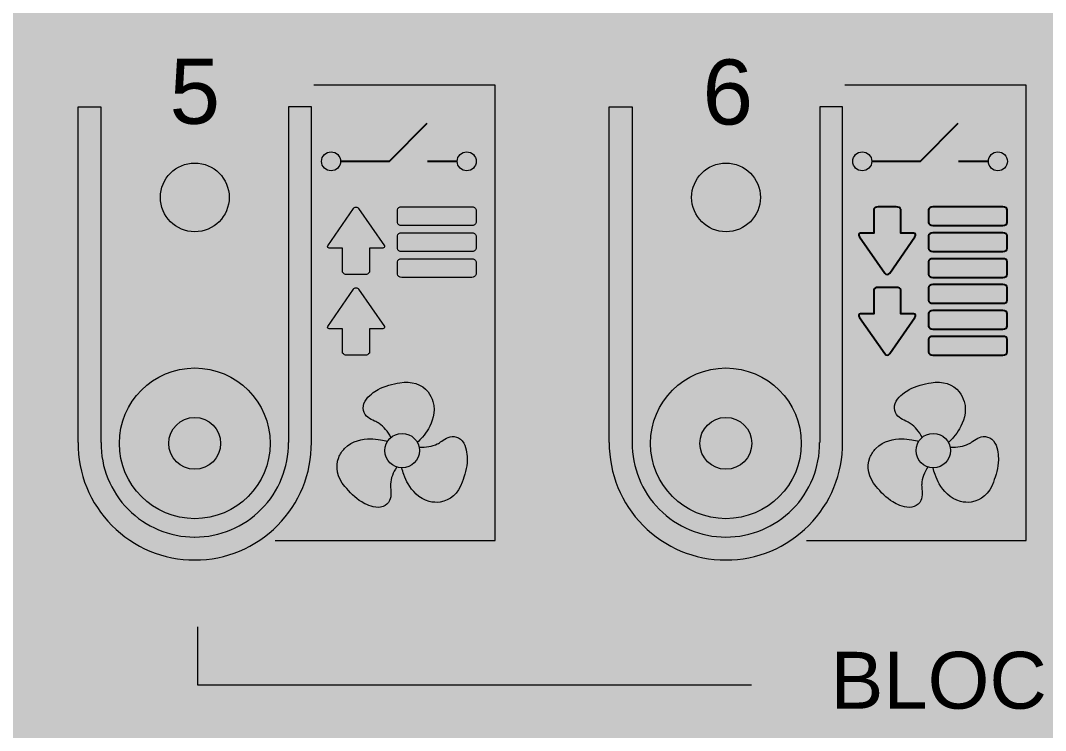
# Model space of a CAD drawing. Header units: millimetres. Extents: x 27500 to 33280, y -10980 to 420.
# Drawn here: x 28036.41 to 28063.41, y 193.44 to 212.15 of the extents above; entities that cross this region are included whole.
import ezdxf
from ezdxf.enums import TextEntityAlignment as Align

# ---------------------------------------------------------------- set-up
doc = ezdxf.new("R2010")
doc.units = ezdxf.units.MM
doc.layers.add('SX_ZEN_BODY', color=7, linetype='Continuous', true_color=0xefefeb)
doc.layers.add('SX_ZEN_KNX_BLACK', color=7, linetype='Continuous', true_color=0x2b2e31)
doc.styles.get("Standard").update_dxf_attribs({"font": 'arial.ttf'})
doc.styles.add('SX_ZIOMB16V3_Arial', font='arial.ttf')
doc.styles.add('SX_ZIOMB16V3_Arial_Rounded', font='txt')

# ---------------------------------------------------------------- blocks, each defined once
blk = doc.blocks.new('SX_DYN_ZENNIO_G005')
at = {"true_color": 0x2f3236}
h = blk.add_hatch(color=250, dxfattribs=at)
h.dxf.hatch_style = 1
h.paths.add_polyline_path([(89.841, 18.442, 1), (89.341, 18.442, 1)])
h = blk.add_hatch(color=250, dxfattribs=at)
h.dxf.hatch_style = 1
h.paths.add_polyline_path([(93.415, 18.442, 1), (92.915, 18.442, 1)])
h = blk.add_hatch(color=250, dxfattribs=at)
h.dxf.hatch_style = 1
h.paths.add_polyline_path([(103.835, 18.442, 1), (103.335, 18.442, 1)])
h = blk.add_hatch(color=250, dxfattribs=at)
h.dxf.hatch_style = 1
h.paths.add_polyline_path([(107.408, 18.442, 1), (106.908, 18.442, 1)])
h = blk.add_hatch(color=250, dxfattribs=at)
h.dxf.hatch_style = 1
h.paths.add_polyline_path([(89.503, 16.212, 0.525434), (89.541, 16.156), (89.895, 16.156), (89.895, 15.517, 0.249623), (90.008, 15.457), (90.249, 15.457), (90.49, 15.457, 0.249623), (90.603, 15.517), (90.603, 16.156), (90.957, 16.156, 0.688427), (90.984, 16.228), (90.311, 17.205, 0.229), (90.249, 17.236, 0.25937), (90.181, 17.198)])
h = blk.add_hatch(color=250, dxfattribs=at)
h.dxf.hatch_style = 1
h.paths.add_polyline_path([(93.412, 17.163, 0.375871), (93.297, 17.243), (91.453, 17.243), (91.453, 17.243, 0.37542), (91.338, 17.163), (91.338, 16.83, 0.37542), (91.453, 16.75), (93.297, 16.75, 0.37542), (93.412, 16.83)])
h = blk.add_hatch(color=250, dxfattribs=at)
h.dxf.hatch_style = 2
edge = h.paths.add_edge_path()
edge.add_spline(control_points=[(104.97, 16.454), (104.97, 16.454), (104.307, 15.498), (104.307, 15.498), (104.271, 15.446), (104.213, 15.446), (104.178, 15.498), (104.178, 15.498), (103.514, 16.454), (103.514, 16.454), (103.481, 16.501), (103.493, 16.541), (103.537, 16.546), (103.537, 16.546), (103.888, 16.546), (103.888, 16.546), (103.888, 16.546), (103.888, 17.178), (103.888, 17.178), (103.888, 17.213), (103.941, 17.243), (104.006, 17.243), (104.006, 17.243), (104.478, 17.243), (104.478, 17.243), (104.543, 17.243), (104.597, 17.213), (104.597, 17.178), (104.597, 17.178), (104.597, 16.546), (104.597, 16.546), (104.597, 16.546), (104.947, 16.546), (104.947, 16.546), (104.992, 16.541), (105.003, 16.501), (104.97, 16.454)], knot_values=[0, 0, 0, 0, 1, 1, 1, 2, 2, 2, 3, 3, 3, 4, 4, 4, 5, 5, 5, 6, 6, 6, 7, 7, 7, 8, 8, 8, 9, 9, 9, 10, 10, 10, 11, 11, 11, 12, 12, 12, 12], degree=3, periodic=0)
h = blk.add_hatch(color=250, dxfattribs=at)
h.dxf.hatch_style = 2
edge = h.paths.add_edge_path()
edge.add_spline(control_points=[(107.291, 17.243), (107.355, 17.243), (107.406, 17.206), (107.406, 17.161), (107.406, 17.161), (107.406, 17.161), (107.406, 17.161), (107.406, 17.161), (107.406, 16.833), (107.406, 16.833), (107.406, 16.787), (107.355, 16.75), (107.291, 16.75), (107.291, 16.75), (107.291, 16.75), (107.291, 16.75), (107.291, 16.75), (105.447, 16.75), (105.447, 16.75), (105.384, 16.75), (105.332, 16.787), (105.332, 16.833), (105.332, 16.833), (105.332, 16.833), (105.332, 16.833), (105.332, 16.833), (105.332, 17.161), (105.332, 17.161), (105.332, 17.206), (105.384, 17.243), (105.447, 17.243), (105.447, 17.243), (105.447, 17.243), (105.447, 17.243), (105.447, 17.243), (107.291, 17.243), (107.291, 17.243)], knot_values=[0, 0, 0, 0, 1, 1, 1, 2, 2, 2, 3, 3, 3, 4, 4, 4, 5, 5, 5, 6, 6, 6, 7, 7, 7, 8, 8, 8, 9, 9, 9, 10, 10, 10, 11, 11, 11, 12, 12, 12, 12], degree=3, periodic=0)
h = blk.add_hatch(color=250, dxfattribs=at)
h.dxf.hatch_style = 1
h.paths.add_polyline_path([(93.412, 16.48, 0.375871), (93.297, 16.56), (91.453, 16.56), (91.453, 16.56, 0.37542), (91.338, 16.48), (91.338, 16.148, 0.37542), (91.453, 16.067), (93.297, 16.067, 0.37542), (93.412, 16.148)])
h = blk.add_hatch(color=250, dxfattribs=at)
h.dxf.hatch_style = 2
edge = h.paths.add_edge_path()
edge.add_spline(control_points=[(107.291, 16.56), (107.355, 16.56), (107.406, 16.523), (107.406, 16.478), (107.406, 16.478), (107.406, 16.478), (107.406, 16.478), (107.406, 16.478), (107.406, 16.15), (107.406, 16.15), (107.406, 16.105), (107.355, 16.067), (107.291, 16.067), (107.291, 16.067), (107.291, 16.067), (107.291, 16.067), (107.291, 16.067), (105.447, 16.067), (105.447, 16.067), (105.384, 16.067), (105.332, 16.105), (105.332, 16.15), (105.332, 16.15), (105.332, 16.15), (105.332, 16.15), (105.332, 16.15), (105.332, 16.478), (105.332, 16.478), (105.332, 16.523), (105.384, 16.56), (105.447, 16.56), (105.447, 16.56), (105.447, 16.56), (105.447, 16.56), (105.447, 16.56), (107.291, 16.56), (107.291, 16.56)], knot_values=[0, 0, 0, 0, 1, 1, 1, 2, 2, 2, 3, 3, 3, 4, 4, 4, 5, 5, 5, 6, 6, 6, 7, 7, 7, 8, 8, 8, 9, 9, 9, 10, 10, 10, 11, 11, 11, 12, 12, 12, 12], degree=3, periodic=0)
h = blk.add_hatch(color=250, dxfattribs=at)
h.dxf.hatch_style = 1
h.paths.add_polyline_path([(93.412, 15.797, 0.375871), (93.297, 15.877), (91.453, 15.877), (91.453, 15.877, 0.37542), (91.338, 15.797), (91.338, 15.465, 0.37542), (91.453, 15.384), (93.297, 15.384, 0.37542), (93.412, 15.465)])
h = blk.add_hatch(color=250, dxfattribs=at)
h.dxf.hatch_style = 2
edge = h.paths.add_edge_path()
edge.add_spline(control_points=[(107.291, 15.877), (107.355, 15.877), (107.406, 15.841), (107.406, 15.796), (107.406, 15.796), (107.406, 15.796), (107.406, 15.796), (107.406, 15.796), (107.406, 15.467), (107.406, 15.467), (107.406, 15.422), (107.355, 15.384), (107.291, 15.384), (107.291, 15.384), (107.291, 15.384), (107.291, 15.384), (107.291, 15.384), (105.447, 15.384), (105.447, 15.384), (105.384, 15.384), (105.332, 15.422), (105.332, 15.467), (105.332, 15.467), (105.332, 15.467), (105.332, 15.467), (105.332, 15.467), (105.332, 15.796), (105.332, 15.796), (105.332, 15.841), (105.384, 15.877), (105.447, 15.877), (105.447, 15.877), (105.447, 15.877), (105.447, 15.877), (105.447, 15.877), (107.291, 15.877), (107.291, 15.877)], knot_values=[0, 0, 0, 0, 1, 1, 1, 2, 2, 2, 3, 3, 3, 4, 4, 4, 5, 5, 5, 6, 6, 6, 7, 7, 7, 8, 8, 8, 9, 9, 9, 10, 10, 10, 11, 11, 11, 12, 12, 12, 12], degree=3, periodic=0)
h = blk.add_hatch(color=250, dxfattribs=at)
h.dxf.hatch_style = 2
edge = h.paths.add_edge_path()
edge.add_spline(control_points=[(107.291, 15.195), (107.355, 15.195), (107.406, 15.158), (107.406, 15.112), (107.406, 15.112), (107.406, 15.112), (107.406, 15.112), (107.406, 15.112), (107.406, 14.784), (107.406, 14.784), (107.406, 14.739), (107.355, 14.702), (107.291, 14.702), (107.291, 14.702), (107.291, 14.702), (107.291, 14.702), (107.291, 14.702), (105.447, 14.702), (105.447, 14.702), (105.384, 14.702), (105.332, 14.739), (105.332, 14.784), (105.332, 14.784), (105.332, 14.784), (105.332, 14.784), (105.332, 14.784), (105.332, 15.112), (105.332, 15.112), (105.332, 15.158), (105.384, 15.195), (105.447, 15.195), (105.447, 15.195), (105.447, 15.195), (105.447, 15.195), (105.447, 15.195), (107.291, 15.195), (107.291, 15.195)], knot_values=[0, 0, 0, 0, 1, 1, 1, 2, 2, 2, 3, 3, 3, 4, 4, 4, 5, 5, 5, 6, 6, 6, 7, 7, 7, 8, 8, 8, 9, 9, 9, 10, 10, 10, 11, 11, 11, 12, 12, 12, 12], degree=3, periodic=0)
h = blk.add_hatch(color=250, dxfattribs=at)
h.dxf.hatch_style = 1
h.paths.add_polyline_path([(89.503, 14.086, 0.525434), (89.541, 14.03), (89.895, 14.03), (89.895, 13.391, 0.249623), (90.008, 13.331), (90.249, 13.331), (90.49, 13.331, 0.249623), (90.603, 13.391), (90.603, 14.03), (90.957, 14.03, 0.688427), (90.984, 14.102), (90.311, 15.079, 0.229), (90.249, 15.11, 0.25937), (90.181, 15.072)])
h = blk.add_hatch(color=250, dxfattribs=at)
h.dxf.hatch_style = 2
edge = h.paths.add_edge_path()
edge.add_spline(control_points=[(104.97, 14.331), (104.97, 14.331), (104.307, 13.374), (104.307, 13.374), (104.271, 13.322), (104.213, 13.322), (104.178, 13.374), (104.178, 13.374), (103.514, 14.331), (103.514, 14.331), (103.481, 14.378), (103.493, 14.417), (103.537, 14.423), (103.537, 14.423), (103.888, 14.423), (103.888, 14.423), (103.888, 14.423), (103.888, 15.055), (103.888, 15.055), (103.888, 15.09), (103.941, 15.12), (104.006, 15.12), (104.006, 15.12), (104.478, 15.12), (104.478, 15.12), (104.543, 15.12), (104.597, 15.09), (104.597, 15.055), (104.597, 15.055), (104.597, 14.423), (104.597, 14.423), (104.597, 14.423), (104.947, 14.423), (104.947, 14.423), (104.992, 14.417), (105.003, 14.378), (104.97, 14.331)], knot_values=[0, 0, 0, 0, 1, 1, 1, 2, 2, 2, 3, 3, 3, 4, 4, 4, 5, 5, 5, 6, 6, 6, 7, 7, 7, 8, 8, 8, 9, 9, 9, 10, 10, 10, 11, 11, 11, 12, 12, 12, 12], degree=3, periodic=0)
h = blk.add_hatch(color=250, dxfattribs=at)
h.dxf.hatch_style = 2
edge = h.paths.add_edge_path()
edge.add_spline(control_points=[(107.291, 14.512), (107.355, 14.512), (107.406, 14.475), (107.406, 14.43), (107.406, 14.43), (107.406, 14.43), (107.406, 14.43), (107.406, 14.43), (107.406, 14.101), (107.406, 14.101), (107.406, 14.056), (107.355, 14.019), (107.291, 14.019), (107.291, 14.019), (107.291, 14.019), (107.291, 14.019), (107.291, 14.019), (105.447, 14.019), (105.447, 14.019), (105.384, 14.019), (105.332, 14.056), (105.332, 14.101), (105.332, 14.101), (105.332, 14.101), (105.332, 14.101), (105.332, 14.101), (105.332, 14.43), (105.332, 14.43), (105.332, 14.475), (105.384, 14.512), (105.447, 14.512), (105.447, 14.512), (105.447, 14.512), (105.447, 14.512), (105.447, 14.512), (107.291, 14.512), (107.291, 14.512)], knot_values=[0, 0, 0, 0, 1, 1, 1, 2, 2, 2, 3, 3, 3, 4, 4, 4, 5, 5, 5, 6, 6, 6, 7, 7, 7, 8, 8, 8, 9, 9, 9, 10, 10, 10, 11, 11, 11, 12, 12, 12, 12], degree=3, periodic=0)
h = blk.add_hatch(color=250, dxfattribs=at)
h.dxf.hatch_style = 2
edge = h.paths.add_edge_path()
edge.add_spline(control_points=[(107.291, 13.829), (107.355, 13.829), (107.406, 13.792), (107.406, 13.747), (107.406, 13.747), (107.406, 13.747), (107.406, 13.747), (107.406, 13.747), (107.406, 13.418), (107.406, 13.418), (107.406, 13.373), (107.355, 13.336), (107.291, 13.336), (107.291, 13.336), (107.291, 13.336), (107.291, 13.336), (107.291, 13.336), (105.447, 13.336), (105.447, 13.336), (105.384, 13.336), (105.332, 13.373), (105.332, 13.418), (105.332, 13.418), (105.332, 13.418), (105.332, 13.418), (105.332, 13.418), (105.332, 13.747), (105.332, 13.747), (105.332, 13.792), (105.384, 13.829), (105.447, 13.829), (105.447, 13.829), (105.447, 13.829), (105.447, 13.829), (105.447, 13.829), (107.291, 13.829), (107.291, 13.829)], knot_values=[0, 0, 0, 0, 1, 1, 1, 2, 2, 2, 3, 3, 3, 4, 4, 4, 5, 5, 5, 6, 6, 6, 7, 7, 7, 8, 8, 8, 9, 9, 9, 10, 10, 10, 11, 11, 11, 12, 12, 12, 12], degree=3, periodic=0)
h = blk.add_hatch(color=250, dxfattribs=at)
h.dxf.hatch_style = 1
edge = h.paths.add_edge_path()
edge.add_spline(control_points=[(106.147, 11.395), (106.247, 11.567), (106.349, 11.83), (106.27, 12.109)], knot_values=[8, 8, 8, 8, 9, 9, 9, 9], degree=3, periodic=0)
edge.add_spline(control_points=[(106.27, 12.109), (106.244, 12.2), (106.197, 12.293), (106.142, 12.364)], knot_values=[7, 7, 7, 7, 8, 8, 8, 8], degree=3, periodic=0)
edge.add_spline(control_points=[(106.142, 12.364), (105.976, 12.573), (105.704, 12.661), (105.396, 12.606)], knot_values=[6, 6, 6, 6, 7, 7, 7, 7], degree=3, periodic=0)
edge.add_spline(control_points=[(105.396, 12.606), (105.213, 12.573), (105.001, 12.525), (104.822, 12.425)], knot_values=[5, 5, 5, 5, 6, 6, 6, 6], degree=3, periodic=0)
edge.add_spline(control_points=[(104.822, 12.425), (104.731, 12.375), (104.565, 12.269), (104.482, 12.124)], knot_values=[4, 4, 4, 4, 5, 5, 5, 5], degree=3, periodic=0)
edge.add_spline(control_points=[(104.482, 12.124), (104.435, 12.042), (104.421, 11.959), (104.442, 11.876)], knot_values=[3, 3, 3, 3, 4, 4, 4, 4], degree=3, periodic=0)
edge.add_spline(control_points=[(104.442, 11.876), (104.482, 11.713), (104.614, 11.652), (104.73, 11.597)], knot_values=[2, 2, 2, 2, 3, 3, 3, 3], degree=3, periodic=0)
edge.add_spline(control_points=[(104.73, 11.597), (104.773, 11.577), (104.815, 11.557), (104.851, 11.533)], knot_values=[1, 1, 1, 1, 2, 2, 2, 2], degree=3, periodic=0)
edge.add_spline(control_points=[(104.851, 11.533), (104.974, 11.453), (105.085, 11.321), (105.16, 11.167)], knot_values=[0, 0, 0, 0, 1, 1, 1, 1], degree=3, periodic=0)
edge.add_arc((105.456, 10.819), 0.455, 28.2036, 130.5317, ccw=False)
edge.add_spline(control_points=[(105.858, 11.035), (105.859, 11.036), (105.86, 11.037), (105.861, 11.038)], knot_values=[11.025687, 11.025687, 11.025687, 11.025687, 11.052417, 11.052417, 11.052417, 11.052417], degree=3, periodic=0)
edge.add_spline(control_points=[(105.861, 11.038), (105.862, 11.039), (105.863, 11.04), (105.864, 11.041)], knot_values=[11, 11, 11, 11, 11.025687, 11.025687, 11.025687, 11.025687], degree=3, periodic=0)
edge.add_spline(control_points=[(105.864, 11.041), (105.906, 11.081), (105.947, 11.125), (105.992, 11.177)], knot_values=[10, 10, 10, 10, 11, 11, 11, 11], degree=3, periodic=0)
edge.add_spline(control_points=[(105.992, 11.177), (106.051, 11.245), (106.103, 11.318), (106.147, 11.395)], knot_values=[9, 9, 9, 9, 10, 10, 10, 10], degree=3, periodic=0)
h = blk.add_hatch(color=250, dxfattribs=at)
h.dxf.hatch_style = 1
edge = h.paths.add_edge_path()
edge.add_spline(control_points=[(89.948, 10.877), (89.883, 10.809), (89.826, 10.724), (89.793, 10.639)], knot_values=[7, 7, 7, 7, 8, 8, 8, 8], degree=3, periodic=0)
edge.add_spline(control_points=[(89.793, 10.639), (89.694, 10.391), (89.755, 10.111), (89.957, 9.873)], knot_values=[6, 6, 6, 6, 7, 7, 7, 7], degree=3, periodic=0)
edge.add_spline(control_points=[(89.957, 9.873), (90.076, 9.73), (90.223, 9.571), (90.399, 9.465)], knot_values=[5, 5, 5, 5, 6, 6, 6, 6], degree=3, periodic=0)
edge.add_spline(control_points=[(90.399, 9.465), (90.488, 9.412), (90.663, 9.321), (90.829, 9.321)], knot_values=[4, 4, 4, 4, 5, 5, 5, 5], degree=3, periodic=0)
edge.add_spline(control_points=[(90.829, 9.321), (90.924, 9.321), (91.004, 9.35), (91.064, 9.41)], knot_values=[3, 3, 3, 3, 4, 4, 4, 4], degree=3, periodic=0)
edge.add_spline(control_points=[(91.064, 9.41), (91.185, 9.528), (91.173, 9.672), (91.162, 9.8)], knot_values=[2, 2, 2, 2, 3, 3, 3, 3], degree=3, periodic=0)
edge.add_spline(control_points=[(91.162, 9.8), (91.158, 9.847), (91.154, 9.895), (91.156, 9.937)], knot_values=[1, 1, 1, 1, 2, 2, 2, 2], degree=3, periodic=0)
edge.add_spline(control_points=[(91.156, 9.937), (91.166, 10.084), (91.225, 10.245), (91.32, 10.387)], knot_values=[0, 0, 0, 0, 1, 1, 1, 1], degree=3, periodic=0)
edge.add_arc((91.463, 10.819), 0.455, -211.9959, -108.2832, ccw=False)
edge.add_spline(control_points=[(91.076, 11.061), (91.021, 11.076), (90.961, 11.09), (90.896, 11.104)], knot_values=[10, 10, 10, 10, 10.996755, 10.996755, 10.996755, 10.996755], degree=3, periodic=0)
edge.add_spline(control_points=[(90.896, 11.104), (90.806, 11.12), (90.717, 11.128), (90.629, 11.128)], knot_values=[9, 9, 9, 9, 10, 10, 10, 10], degree=3, periodic=0)
edge.add_spline(control_points=[(90.629, 11.128), (90.43, 11.128), (90.151, 11.085), (89.948, 10.877)], knot_values=[8, 8, 8, 8, 9, 9, 9, 9], degree=3, periodic=0)
h = blk.add_hatch(color=250, dxfattribs=at)
h.dxf.hatch_style = 1
edge = h.paths.add_edge_path()
edge.add_spline(control_points=[(103.942, 10.877), (103.877, 10.809), (103.82, 10.724), (103.787, 10.639)], knot_values=[7, 7, 7, 7, 8, 8, 8, 8], degree=3, periodic=0)
edge.add_spline(control_points=[(103.787, 10.639), (103.688, 10.391), (103.749, 10.111), (103.95, 9.873)], knot_values=[6, 6, 6, 6, 7, 7, 7, 7], degree=3, periodic=0)
edge.add_spline(control_points=[(103.95, 9.873), (104.069, 9.73), (104.217, 9.571), (104.393, 9.465)], knot_values=[5, 5, 5, 5, 6, 6, 6, 6], degree=3, periodic=0)
edge.add_spline(control_points=[(104.393, 9.465), (104.482, 9.412), (104.657, 9.321), (104.822, 9.321)], knot_values=[4, 4, 4, 4, 5, 5, 5, 5], degree=3, periodic=0)
edge.add_spline(control_points=[(104.822, 9.321), (104.918, 9.321), (104.997, 9.35), (105.058, 9.41)], knot_values=[3, 3, 3, 3, 4, 4, 4, 4], degree=3, periodic=0)
edge.add_spline(control_points=[(105.058, 9.41), (105.179, 9.528), (105.166, 9.672), (105.156, 9.8)], knot_values=[2, 2, 2, 2, 3, 3, 3, 3], degree=3, periodic=0)
edge.add_spline(control_points=[(105.156, 9.8), (105.152, 9.847), (105.148, 9.895), (105.15, 9.937)], knot_values=[1, 1, 1, 1, 2, 2, 2, 2], degree=3, periodic=0)
edge.add_spline(control_points=[(105.15, 9.937), (105.159, 10.084), (105.219, 10.245), (105.313, 10.387)], knot_values=[0, 0, 0, 0, 1, 1, 1, 1], degree=3, periodic=0)
edge.add_arc((105.456, 10.819), 0.455, -211.9959, -108.2832, ccw=False)
edge.add_spline(control_points=[(105.07, 11.061), (105.015, 11.076), (104.955, 11.09), (104.889, 11.104)], knot_values=[10, 10, 10, 10, 10.996755, 10.996755, 10.996755, 10.996755], degree=3, periodic=0)
edge.add_spline(control_points=[(104.889, 11.104), (104.8, 11.12), (104.71, 11.128), (104.623, 11.128)], knot_values=[9, 9, 9, 9, 10, 10, 10, 10], degree=3, periodic=0)
edge.add_spline(control_points=[(104.623, 11.128), (104.423, 11.128), (104.144, 11.085), (103.942, 10.877)], knot_values=[8, 8, 8, 8, 9, 9, 9, 9], degree=3, periodic=0)
at = {"layer": 'SX_ZEN_BODY', "true_color": 0xefefeb}
blk.add_hatch(color=7, dxfattribs=at).paths.add_polyline_path([(0, -22.43), (0, 22.57), (0, 45), (8.425, 45), (59.77, 45), (82.475, 45), (133.82, 45), (140, 45), (140, 22.57), (140, -22.43), (140, -45), (133.82, -45), (82.475, -45), (59.77, -45), (8.425, -45), (0, -45)])
at = {"layer": 'SX_ZEN_KNX_BLACK', "true_color": 0x1c1d1f}
for points in [[(86.835, 17.14), (86.645, 16.85), (86.355, 16.655), (86, 16.585), (85.65, 16.655), (85.36, 16.85), (85.17, 17.14), (85.095, 17.49), (85.17, 17.845), (85.36, 18.13), (85.65, 18.325), (86, 18.4), (86.355, 18.325), (86.645, 18.13), (86.835, 17.845), (86.91, 17.49)], [(100.83, 17.14), (100.635, 16.85), (100.35, 16.655), (99.995, 16.585), (99.645, 16.655), (99.355, 16.85), (99.16, 17.14), (99.09, 17.49), (99.16, 17.845), (99.355, 18.13), (99.645, 18.325), (99.995, 18.4), (100.35, 18.325), (100.635, 18.13), (100.83, 17.845), (100.9, 17.49)], [(90.27, 17.235), (90.29, 17.225), (90.305, 17.215), (90.315, 17.2), (90.995, 16.21), (91, 16.2), (91, 16.19), (90.995, 16.18), (90.99, 16.175), (90.985, 16.165), (90.975, 16.16), (90.965, 16.155), (90.955, 16.155), (90.605, 16.155), (90.605, 15.515), (90.58, 15.49), (90.555, 15.475), (90.525, 15.46), (90.49, 15.455), (90.25, 15.455), (90.01, 15.455), (89.975, 15.46), (89.945, 15.475), (89.915, 15.49), (89.895, 15.515), (89.895, 16.155), (89.54, 16.155), (89.53, 16.155), (89.52, 16.16), (89.515, 16.165), (89.51, 16.175), (89.505, 16.18), (89.5, 16.19), (89.5, 16.2), (89.505, 16.21), (90.18, 17.2), (90.195, 17.215), (90.21, 17.225), (90.23, 17.235), (90.25, 17.235)], [(91.415, 16.755), (91.38, 16.77), (91.355, 16.795), (91.34, 16.83), (91.34, 17.165), (91.355, 17.2), (91.38, 17.225), (91.415, 17.24), (91.455, 17.245), (93.295, 17.245), (93.335, 17.24), (93.37, 17.225), (93.395, 17.2), (93.41, 17.165), (93.41, 16.83), (93.395, 16.795), (93.37, 16.77), (93.335, 16.755), (93.295, 16.75), (91.455, 16.75)], [(104.305, 15.5), (104.275, 15.47), (104.24, 15.46), (104.21, 15.47), (104.18, 15.5), (103.515, 16.455), (103.5, 16.485), (103.495, 16.515), (103.51, 16.535), (103.535, 16.545), (103.89, 16.545), (103.89, 17.18), (103.895, 17.205), (103.925, 17.225), (103.96, 17.24), (104.005, 17.245), (104.48, 17.245), (104.525, 17.24), (104.56, 17.225), (104.585, 17.205), (104.595, 17.18), (104.595, 16.545), (104.945, 16.545), (104.975, 16.535), (104.99, 16.515), (104.985, 16.485), (104.97, 16.455)], [(107.335, 17.235), (107.375, 17.22), (107.395, 17.195), (107.405, 17.16), (107.405, 16.835), (107.395, 16.8), (107.375, 16.775), (107.335, 16.755), (107.29, 16.75), (105.445, 16.75), (105.405, 16.755), (105.365, 16.775), (105.34, 16.8), (105.33, 16.835), (105.33, 17.16), (105.34, 17.195), (105.365, 17.22), (105.405, 17.235), (105.445, 17.245), (107.29, 17.245)], [(91.415, 16.07), (91.38, 16.085), (91.355, 16.11), (91.34, 16.15), (91.34, 16.48), (91.355, 16.515), (91.38, 16.54), (91.415, 16.56), (91.455, 16.56), (93.295, 16.56), (93.335, 16.56), (93.37, 16.54), (93.395, 16.515), (93.41, 16.48), (93.41, 16.15), (93.395, 16.11), (93.37, 16.085), (93.335, 16.07), (93.295, 16.065), (91.455, 16.065)], [(107.335, 16.555), (107.375, 16.535), (107.395, 16.51), (107.405, 16.48), (107.405, 16.15), (107.395, 16.12), (107.375, 16.09), (107.335, 16.075), (107.29, 16.065), (105.445, 16.065), (105.405, 16.075), (105.365, 16.09), (105.34, 16.12), (105.33, 16.15), (105.33, 16.48), (105.34, 16.51), (105.365, 16.535), (105.405, 16.555), (105.445, 16.56), (107.29, 16.56)], [(91.415, 15.385), (91.38, 15.405), (91.355, 15.43), (91.34, 15.465), (91.34, 15.795), (91.355, 15.83), (91.38, 15.86), (91.415, 15.875), (91.455, 15.875), (93.295, 15.875), (93.335, 15.875), (93.37, 15.86), (93.395, 15.83), (93.41, 15.795), (93.41, 15.465), (93.395, 15.43), (93.37, 15.405), (93.335, 15.385), (93.295, 15.385), (91.455, 15.385)], [(107.335, 15.87), (107.375, 15.855), (107.395, 15.825), (107.405, 15.795), (107.405, 15.465), (107.395, 15.435), (107.375, 15.41), (107.335, 15.39), (107.29, 15.385), (105.445, 15.385), (105.405, 15.39), (105.365, 15.41), (105.34, 15.435), (105.33, 15.465), (105.33, 15.795), (105.34, 15.825), (105.365, 15.855), (105.405, 15.87), (105.445, 15.875), (107.29, 15.875)], [(107.335, 15.19), (107.375, 15.17), (107.395, 15.145), (107.405, 15.11), (107.405, 14.785), (107.395, 14.75), (107.375, 14.725), (107.335, 14.71), (107.29, 14.7), (105.445, 14.7), (105.405, 14.71), (105.365, 14.725), (105.34, 14.75), (105.33, 14.785), (105.33, 15.11), (105.34, 15.145), (105.365, 15.17), (105.405, 15.19), (105.445, 15.195), (107.29, 15.195)], [(90.27, 15.11), (90.29, 15.1), (90.305, 15.09), (90.315, 15.07), (90.995, 14.085), (91, 14.075), (91, 14.065), (90.995, 14.055), (90.99, 14.05), (90.985, 14.04), (90.975, 14.035), (90.965, 14.03), (90.955, 14.03), (90.605, 14.03), (90.605, 13.39), (90.58, 13.365), (90.555, 13.345), (90.525, 13.335), (90.49, 13.33), (90.25, 13.33), (90.01, 13.33), (89.975, 13.335), (89.945, 13.345), (89.915, 13.365), (89.895, 13.39), (89.895, 14.03), (89.54, 14.03), (89.53, 14.03), (89.52, 14.035), (89.515, 14.04), (89.51, 14.05), (89.505, 14.055), (89.5, 14.065), (89.5, 14.075), (89.505, 14.085), (90.18, 15.07), (90.195, 15.09), (90.21, 15.1), (90.23, 15.11), (90.25, 15.11)], [(104.305, 13.375), (104.275, 13.345), (104.24, 13.335), (104.21, 13.345), (104.18, 13.375), (103.515, 14.33), (103.5, 14.365), (103.495, 14.39), (103.51, 14.415), (103.535, 14.425), (103.89, 14.425), (103.89, 15.055), (103.895, 15.08), (103.925, 15.1), (103.96, 15.115), (104.005, 15.12), (104.48, 15.12), (104.525, 15.115), (104.56, 15.1), (104.585, 15.08), (104.595, 15.055), (104.595, 14.425), (104.945, 14.425), (104.975, 14.415), (104.99, 14.39), (104.985, 14.365), (104.97, 14.33)], [(107.335, 14.505), (107.375, 14.49), (107.395, 14.46), (107.405, 14.43), (107.405, 14.1), (107.395, 14.07), (107.375, 14.045), (107.335, 14.025), (107.29, 14.02), (105.445, 14.02), (105.405, 14.025), (105.365, 14.045), (105.34, 14.07), (105.33, 14.1), (105.33, 14.43), (105.34, 14.46), (105.365, 14.49), (105.405, 14.505), (105.445, 14.51), (107.29, 14.51)], [(107.335, 13.825), (107.375, 13.805), (107.395, 13.78), (107.405, 13.745), (107.405, 13.42), (107.395, 13.385), (107.375, 13.36), (107.335, 13.34), (107.29, 13.335), (105.445, 13.335), (105.405, 13.34), (105.365, 13.36), (105.34, 13.385), (105.33, 13.42), (105.33, 13.745), (105.34, 13.78), (105.365, 13.805), (105.405, 13.825), (105.445, 13.83), (107.29, 13.83)], [(86.63, 10.745), (86.48, 10.525), (86.265, 10.38), (86, 10.325), (85.735, 10.38), (85.515, 10.525), (85.37, 10.745), (85.315, 11.01), (85.37, 11.275), (85.515, 11.495), (85.735, 11.64), (86, 11.695), (86.265, 11.64), (86.48, 11.495), (86.63, 11.275), (86.685, 11.01)], [(100.62, 10.745), (100.475, 10.525), (100.26, 10.38), (99.99, 10.325), (99.725, 10.38), (99.51, 10.525), (99.365, 10.745), (99.31, 11.01), (99.365, 11.275), (99.51, 11.495), (99.725, 11.64), (99.99, 11.695), (100.26, 11.64), (100.475, 11.495), (100.62, 11.275), (100.675, 11.01)]]:
    blk.add_hatch(color=250, dxfattribs=at).paths.add_polyline_path(points)
h = blk.add_hatch(color=250, dxfattribs=at)
h.paths.add_polyline_path([(87.945, 10.61), (87.83, 10.235), (87.645, 9.9), (87.405, 9.605), (87.11, 9.365), (86.775, 9.18), (86.4, 9.065), (86, 9.025), (85.6, 9.065), (85.225, 9.18), (84.89, 9.365), (84.595, 9.605), (84.355, 9.9), (84.17, 10.235), (84.055, 10.61), (84.015, 11.01), (84.055, 11.41), (84.17, 11.785), (84.355, 12.12), (84.595, 12.415), (84.89, 12.655), (85.225, 12.84), (85.6, 12.955), (86, 12.995), (86.4, 12.955), (86.775, 12.84), (87.11, 12.655), (87.405, 12.415), (87.645, 12.12), (87.83, 11.785), (87.945, 11.41), (87.985, 11.01)])
h.paths.add_polyline_path([(86.63, 11.275), (86.48, 11.495), (86.265, 11.64), (86, 11.695), (85.735, 11.64), (85.515, 11.495), (85.37, 11.275), (85.315, 11.01), (85.37, 10.745), (85.515, 10.525), (85.735, 10.38), (86, 10.325), (86.265, 10.38), (86.48, 10.525), (86.63, 10.745), (86.685, 11.01)], flags=0)
h = blk.add_hatch(color=250, dxfattribs=at)
h.paths.add_polyline_path([(101.94, 10.61), (101.825, 10.235), (101.64, 9.9), (101.395, 9.605), (101.105, 9.365), (100.765, 9.18), (100.395, 9.065), (99.995, 9.025), (99.595, 9.065), (99.22, 9.18), (98.885, 9.365), (98.59, 9.605), (98.345, 9.9), (98.165, 10.235), (98.045, 10.61), (98.005, 11.01), (98.045, 11.41), (98.165, 11.785), (98.345, 12.12), (98.59, 12.415), (98.885, 12.655), (99.22, 12.84), (99.595, 12.955), (99.995, 12.995), (100.395, 12.955), (100.765, 12.84), (101.105, 12.655), (101.395, 12.415), (101.64, 12.12), (101.825, 11.785), (101.94, 11.41), (101.98, 11.01)])
h.paths.add_polyline_path([(100.62, 11.275), (100.475, 11.495), (100.26, 11.64), (99.99, 11.695), (99.725, 11.64), (99.51, 11.495), (99.365, 11.275), (99.31, 11.01), (99.365, 10.745), (99.51, 10.525), (99.725, 10.38), (99.99, 10.325), (100.26, 10.38), (100.475, 10.525), (100.62, 10.745), (100.675, 11.01)], flags=0)
at = {"color": 250, "lineweight": 5, "true_color": 0x2f3236}
for p, q in [((86.083, 4.635), (86.083, 6.177)), ((100.67, 4.635), (86.083, 4.635))]:
    blk.add_line(p, q, dxfattribs=at)
for points in [[(88.119, 8.45), (93.91, 8.45), (93.91, 20.452), (89.137, 20.452)], [(102.113, 8.45), (107.904, 8.45), (107.904, 20.452), (103.13, 20.452)], [(91.166, 11.167), (91.166, 11.167)], [(91.166, 11.167), (91.166, 11.167)], [(105.16, 11.167), (105.16, 11.167)], [(105.16, 11.167), (105.16, 11.167)], [(91.919, 10.911), (91.919, 10.911)], [(105.912, 10.911), (105.912, 10.911)]]:
    blk.add_lwpolyline(points, dxfattribs=at)
at = {"color": 250, "lineweight": 9, "true_color": 0x2f3236}
for points in [[(82.926, 11.032), (82.926, 19.876), (83.53, 19.876), (83.53, 11.032)], [(89.074, 11.032), (89.074, 19.876), (88.47, 19.876), (88.47, 11.032)], [(96.919, 11.032), (96.919, 19.876), (97.523, 19.876), (97.523, 11.032)], [(103.067, 11.032), (103.067, 19.876), (102.463, 19.876), (102.463, 11.032)]]:
    blk.add_lwpolyline(points, dxfattribs=at)
at = {"color": 250, "true_color": 0x2f3236}
for points in [[(92.112, 19.443), (91.119, 18.442), (89.841, 18.442)], [(106.106, 19.443), (105.113, 18.442), (103.835, 18.442)], [(92.915, 18.442), (92.128, 18.442)], [(106.908, 18.442), (106.122, 18.442)]]:
    blk.add_lwpolyline(points, dxfattribs=at)
at = {"color": 250, "lineweight": 5, "true_color": 0x2f3236}
for points in [[(90.249, 17.236, -0.25937), (90.317, 17.198), (90.995, 16.212, -0.525434), (90.957, 16.156), (90.603, 16.156), (90.603, 15.517, -0.249623), (90.49, 15.457), (90.249, 15.457), (90.008, 15.457, -0.249623), (89.895, 15.517), (89.895, 16.156), (89.541, 16.156, -0.525434), (89.503, 16.212), (90.181, 17.198, -0.25937), (90.249, 17.236)], [(91.453, 16.75), (91.453, 16.75, -0.37542), (91.338, 16.83), (91.338, 17.163), (91.338, 17.163, -0.37542), (91.453, 17.243), (91.453, 17.243), (93.297, 17.243, -0.37542), (93.412, 17.163), (93.412, 17.163), (93.412, 16.83, -0.37542), (93.297, 16.75), (91.453, 16.75)], [(91.453, 16.067), (91.453, 16.067, -0.37542), (91.338, 16.148), (91.338, 16.48), (91.338, 16.48, -0.37542), (91.453, 16.56), (91.453, 16.56), (93.297, 16.56, -0.37542), (93.412, 16.48), (93.412, 16.48), (93.412, 16.148, -0.37542), (93.297, 16.067), (91.453, 16.067)], [(91.453, 15.384), (91.453, 15.384, -0.37542), (91.338, 15.465), (91.338, 15.797), (91.338, 15.797, -0.37542), (91.453, 15.877), (91.453, 15.877), (93.297, 15.877, -0.37542), (93.412, 15.797), (93.412, 15.797), (93.412, 15.465, -0.37542), (93.297, 15.384), (91.453, 15.384)], [(90.249, 15.11, -0.25937), (90.317, 15.072), (90.995, 14.086, -0.525434), (90.957, 14.03), (90.603, 14.03), (90.603, 13.391, -0.249623), (90.49, 13.331), (90.249, 13.331), (90.008, 13.331, -0.249623), (89.895, 13.391), (89.895, 14.03), (89.541, 14.03, -0.525434), (89.503, 14.086), (90.181, 15.072, -0.25937), (90.249, 15.11)]]:
    blk.add_lwpolyline(points, format="xyb", dxfattribs=at)
for centre, radius in [((89.591, 18.442), 0.25), ((93.165, 18.442), 0.25), ((103.585, 18.442), 0.25), ((107.158, 18.442), 0.25), ((91.463, 10.819), 0.455), ((105.456, 10.819), 0.455)]:
    blk.add_circle(centre, radius, dxfattribs=at)
at = {"color": 250, "lineweight": 9, "true_color": 0x2f3236}
for centre, radius in [((86.002, 17.492), 0.906), ((99.996, 17.492), 0.906), ((86, 11.01), 1.986), ((99.993, 11.01), 1.986), ((85.999, 11.01), 0.683), ((99.992, 11.01), 0.683)]:
    blk.add_circle(centre, radius, dxfattribs=at)
for centre, radius, start, end in [((86, 11.01), 3.074, 179.5912, 269.9533), ((86.001, 11.01), 2.47, 179.4912, 269.9287), ((85.999, 11.01), 2.47, 270.0713, 0.5088), ((86, 11.01), 3.074, 270.0467, 0.4088), ((99.993, 11.01), 3.074, 179.5912, 269.9533), ((99.994, 11.01), 2.47, 179.4912, 269.9287), ((99.992, 11.01), 2.47, 270.0713, 0.5088), ((99.993, 11.01), 3.074, 270.0467, 0.4088)]:
    blk.add_arc(centre, radius, start, end, dxfattribs=at)
at = {"color": 250, "true_color": 0x2f3236}
for points in [[(104.97, 16.454), (104.97, 16.454), (104.307, 15.498), (104.307, 15.498), (104.271, 15.446), (104.213, 15.446), (104.178, 15.498), (104.178, 15.498), (103.514, 16.454), (103.514, 16.454), (103.481, 16.501), (103.493, 16.541), (103.537, 16.546), (103.537, 16.546), (103.888, 16.546), (103.888, 16.546), (103.888, 16.546), (103.888, 17.178), (103.888, 17.178), (103.888, 17.213), (103.941, 17.243), (104.006, 17.243), (104.006, 17.243), (104.478, 17.243), (104.478, 17.243), (104.543, 17.243), (104.597, 17.213), (104.597, 17.178), (104.597, 17.178), (104.597, 16.546), (104.597, 16.546), (104.597, 16.546), (104.947, 16.546), (104.947, 16.546), (104.992, 16.541), (105.003, 16.501), (104.97, 16.454)], [(107.291, 17.243), (107.355, 17.243), (107.406, 17.206), (107.406, 17.161), (107.406, 17.161), (107.406, 17.161), (107.406, 17.161), (107.406, 17.161), (107.406, 16.833), (107.406, 16.833), (107.406, 16.787), (107.355, 16.75), (107.291, 16.75), (107.291, 16.75), (107.291, 16.75), (107.291, 16.75), (107.291, 16.75), (105.447, 16.75), (105.447, 16.75), (105.384, 16.75), (105.332, 16.787), (105.332, 16.833), (105.332, 16.833), (105.332, 16.833), (105.332, 16.833), (105.332, 16.833), (105.332, 17.161), (105.332, 17.161), (105.332, 17.206), (105.384, 17.243), (105.447, 17.243), (105.447, 17.243), (105.447, 17.243), (105.447, 17.243), (105.447, 17.243), (107.291, 17.243), (107.291, 17.243)], [(107.291, 16.56), (107.355, 16.56), (107.406, 16.523), (107.406, 16.478), (107.406, 16.478), (107.406, 16.478), (107.406, 16.478), (107.406, 16.478), (107.406, 16.15), (107.406, 16.15), (107.406, 16.105), (107.355, 16.067), (107.291, 16.067), (107.291, 16.067), (107.291, 16.067), (107.291, 16.067), (107.291, 16.067), (105.447, 16.067), (105.447, 16.067), (105.384, 16.067), (105.332, 16.105), (105.332, 16.15), (105.332, 16.15), (105.332, 16.15), (105.332, 16.15), (105.332, 16.15), (105.332, 16.478), (105.332, 16.478), (105.332, 16.523), (105.384, 16.56), (105.447, 16.56), (105.447, 16.56), (105.447, 16.56), (105.447, 16.56), (105.447, 16.56), (107.291, 16.56), (107.291, 16.56)], [(107.291, 15.877), (107.355, 15.877), (107.406, 15.841), (107.406, 15.796), (107.406, 15.796), (107.406, 15.796), (107.406, 15.796), (107.406, 15.796), (107.406, 15.467), (107.406, 15.467), (107.406, 15.422), (107.355, 15.384), (107.291, 15.384), (107.291, 15.384), (107.291, 15.384), (107.291, 15.384), (107.291, 15.384), (105.447, 15.384), (105.447, 15.384), (105.384, 15.384), (105.332, 15.422), (105.332, 15.467), (105.332, 15.467), (105.332, 15.467), (105.332, 15.467), (105.332, 15.467), (105.332, 15.796), (105.332, 15.796), (105.332, 15.841), (105.384, 15.877), (105.447, 15.877), (105.447, 15.877), (105.447, 15.877), (105.447, 15.877), (105.447, 15.877), (107.291, 15.877), (107.291, 15.877)], [(107.291, 15.195), (107.355, 15.195), (107.406, 15.158), (107.406, 15.112), (107.406, 15.112), (107.406, 15.112), (107.406, 15.112), (107.406, 15.112), (107.406, 14.784), (107.406, 14.784), (107.406, 14.739), (107.355, 14.702), (107.291, 14.702), (107.291, 14.702), (107.291, 14.702), (107.291, 14.702), (107.291, 14.702), (105.447, 14.702), (105.447, 14.702), (105.384, 14.702), (105.332, 14.739), (105.332, 14.784), (105.332, 14.784), (105.332, 14.784), (105.332, 14.784), (105.332, 14.784), (105.332, 15.112), (105.332, 15.112), (105.332, 15.158), (105.384, 15.195), (105.447, 15.195), (105.447, 15.195), (105.447, 15.195), (105.447, 15.195), (105.447, 15.195), (107.291, 15.195), (107.291, 15.195)], [(104.97, 14.331), (104.97, 14.331), (104.307, 13.374), (104.307, 13.374), (104.271, 13.322), (104.213, 13.322), (104.178, 13.374), (104.178, 13.374), (103.514, 14.331), (103.514, 14.331), (103.481, 14.378), (103.493, 14.417), (103.537, 14.423), (103.537, 14.423), (103.888, 14.423), (103.888, 14.423), (103.888, 14.423), (103.888, 15.055), (103.888, 15.055), (103.888, 15.09), (103.941, 15.12), (104.006, 15.12), (104.006, 15.12), (104.478, 15.12), (104.478, 15.12), (104.543, 15.12), (104.597, 15.09), (104.597, 15.055), (104.597, 15.055), (104.597, 14.423), (104.597, 14.423), (104.597, 14.423), (104.947, 14.423), (104.947, 14.423), (104.992, 14.417), (105.003, 14.378), (104.97, 14.331)], [(107.291, 14.512), (107.355, 14.512), (107.406, 14.475), (107.406, 14.43), (107.406, 14.43), (107.406, 14.43), (107.406, 14.43), (107.406, 14.43), (107.406, 14.101), (107.406, 14.101), (107.406, 14.056), (107.355, 14.019), (107.291, 14.019), (107.291, 14.019), (107.291, 14.019), (107.291, 14.019), (107.291, 14.019), (105.447, 14.019), (105.447, 14.019), (105.384, 14.019), (105.332, 14.056), (105.332, 14.101), (105.332, 14.101), (105.332, 14.101), (105.332, 14.101), (105.332, 14.101), (105.332, 14.43), (105.332, 14.43), (105.332, 14.475), (105.384, 14.512), (105.447, 14.512), (105.447, 14.512), (105.447, 14.512), (105.447, 14.512), (105.447, 14.512), (107.291, 14.512), (107.291, 14.512)], [(107.291, 13.829), (107.355, 13.829), (107.406, 13.792), (107.406, 13.747), (107.406, 13.747), (107.406, 13.747), (107.406, 13.747), (107.406, 13.747), (107.406, 13.418), (107.406, 13.418), (107.406, 13.373), (107.355, 13.336), (107.291, 13.336), (107.291, 13.336), (107.291, 13.336), (107.291, 13.336), (107.291, 13.336), (105.447, 13.336), (105.447, 13.336), (105.384, 13.336), (105.332, 13.373), (105.332, 13.418), (105.332, 13.418), (105.332, 13.418), (105.332, 13.418), (105.332, 13.418), (105.332, 13.747), (105.332, 13.747), (105.332, 13.792), (105.384, 13.829), (105.447, 13.829), (105.447, 13.829), (105.447, 13.829), (105.447, 13.829), (105.447, 13.829), (107.291, 13.829), (107.291, 13.829)]]:
    blk.add_open_spline(points, degree=3, knots=[0, 0, 0, 0, 1, 1, 1, 2, 2, 2, 3, 3, 3, 4, 4, 4, 5, 5, 5, 6, 6, 6, 7, 7, 7, 8, 8, 8, 9, 9, 9, 10, 10, 10, 11, 11, 11, 12, 12, 12, 12], dxfattribs=at)
at = {"color": 250, "lineweight": 5, "true_color": 0x2f3236}
for points, knots in [([(91.167, 11.165), (91.166, 11.166), (91.166, 11.166), (91.166, 11.167), (91.091, 11.321), (90.98, 11.453), (90.858, 11.533), (90.822, 11.557), (90.779, 11.577), (90.736, 11.597), (90.62, 11.652), (90.488, 11.713), (90.449, 11.876), (90.427, 11.959), (90.441, 12.042), (90.488, 12.124), (90.572, 12.269), (90.737, 12.375), (90.828, 12.425), (91.008, 12.525), (91.219, 12.573), (91.402, 12.606), (91.71, 12.661), (91.982, 12.573), (92.148, 12.364), (92.204, 12.293), (92.25, 12.2), (92.276, 12.109), (92.355, 11.83), (92.253, 11.567), (92.154, 11.395), (92.109, 11.318), (92.057, 11.245), (91.999, 11.177), (91.953, 11.125), (91.912, 11.081), (91.87, 11.041), (91.869, 11.04), (91.868, 11.039), (91.867, 11.038), (91.866, 11.037), (91.865, 11.036), (91.864, 11.035)], [-0.003391, -0.003391, -0.003391, -0.003391, 0, 0, 0, 1, 1, 1, 2, 2, 2, 3, 3, 3, 4, 4, 4, 5, 5, 5, 6, 6, 6, 7, 7, 7, 8, 8, 8, 9, 9, 9, 10, 10, 10, 11, 11, 11, 11.025687, 11.025687, 11.025687, 11.052417, 11.052417, 11.052417, 11.052417]), ([(105.16, 11.165), (105.16, 11.166), (105.16, 11.166), (105.16, 11.167), (105.085, 11.321), (104.974, 11.453), (104.851, 11.533), (104.815, 11.557), (104.773, 11.577), (104.73, 11.597), (104.614, 11.652), (104.482, 11.713), (104.442, 11.876), (104.421, 11.959), (104.435, 12.042), (104.482, 12.124), (104.565, 12.269), (104.731, 12.375), (104.822, 12.425), (105.001, 12.525), (105.213, 12.573), (105.396, 12.606), (105.704, 12.661), (105.976, 12.573), (106.142, 12.364), (106.197, 12.293), (106.244, 12.2), (106.27, 12.109), (106.349, 11.83), (106.247, 11.567), (106.147, 11.395), (106.103, 11.318), (106.051, 11.245), (105.992, 11.177), (105.947, 11.125), (105.906, 11.081), (105.864, 11.041), (105.863, 11.04), (105.862, 11.039), (105.861, 11.038), (105.86, 11.037), (105.859, 11.036), (105.858, 11.035)], [-0.003391, -0.003391, -0.003391, -0.003391, 0, 0, 0, 1, 1, 1, 2, 2, 2, 3, 3, 3, 4, 4, 4, 5, 5, 5, 6, 6, 6, 7, 7, 7, 8, 8, 8, 9, 9, 9, 10, 10, 10, 11, 11, 11, 11.025687, 11.025687, 11.025687, 11.052417, 11.052417, 11.052417, 11.052417]), ([(91.32, 10.387), (91.32, 10.387), (91.32, 10.387), (91.32, 10.387), (91.225, 10.245), (91.166, 10.084), (91.156, 9.937), (91.154, 9.895), (91.158, 9.847), (91.162, 9.8), (91.173, 9.672), (91.185, 9.528), (91.064, 9.41), (91.004, 9.35), (90.924, 9.321), (90.829, 9.321), (90.663, 9.321), (90.488, 9.412), (90.399, 9.465), (90.223, 9.571), (90.076, 9.73), (89.957, 9.873), (89.755, 10.111), (89.694, 10.391), (89.793, 10.639), (89.826, 10.724), (89.883, 10.809), (89.948, 10.877), (90.151, 11.085), (90.43, 11.128), (90.629, 11.128), (90.717, 11.128), (90.806, 11.12), (90.896, 11.104), (90.961, 11.09), (91.021, 11.076), (91.076, 11.061)], [-0.000042, -0.000042, -0.000042, -0.000042, 0, 0, 0, 1, 1, 1, 2, 2, 2, 3, 3, 3, 4, 4, 4, 5, 5, 5, 6, 6, 6, 7, 7, 7, 8, 8, 8, 9, 9, 9, 10, 10, 10, 10.996755, 10.996755, 10.996755, 10.996755]), ([(91.908, 10.912), (91.912, 10.911), (91.915, 10.911), (91.919, 10.911), (92.089, 10.898), (92.259, 10.929), (92.39, 10.994), (92.429, 11.014), (92.467, 11.04), (92.506, 11.068), (92.611, 11.14), (92.73, 11.224), (92.892, 11.177), (92.974, 11.155), (93.039, 11.101), (93.087, 11.018), (93.169, 10.874), (93.179, 10.679), (93.177, 10.574), (93.174, 10.369), (93.109, 10.161), (93.046, 9.986), (92.94, 9.692), (92.728, 9.5), (92.464, 9.462), (92.374, 9.448), (92.271, 9.455), (92.18, 9.477), (91.899, 9.548), (91.722, 9.769), (91.622, 9.941), (91.578, 10.017), (91.541, 10.099), (91.511, 10.186), (91.488, 10.249), (91.471, 10.307), (91.457, 10.364)], [-0.019894, -0.019894, -0.019894, -0.019894, 0, 0, 0, 1, 1, 1, 2, 2, 2, 3, 3, 3, 4, 4, 4, 5, 5, 5, 6, 6, 6, 7, 7, 7, 8, 8, 8, 9, 9, 9, 10, 10, 10, 11, 11, 11, 11]), ([(105.313, 10.387), (105.313, 10.387), (105.313, 10.387), (105.313, 10.387), (105.219, 10.245), (105.159, 10.084), (105.15, 9.937), (105.148, 9.895), (105.152, 9.847), (105.156, 9.8), (105.166, 9.672), (105.179, 9.528), (105.058, 9.41), (104.997, 9.35), (104.918, 9.321), (104.822, 9.321), (104.657, 9.321), (104.482, 9.412), (104.393, 9.465), (104.217, 9.571), (104.069, 9.73), (103.95, 9.873), (103.749, 10.111), (103.688, 10.391), (103.787, 10.639), (103.82, 10.724), (103.877, 10.809), (103.942, 10.877), (104.144, 11.085), (104.423, 11.128), (104.623, 11.128), (104.71, 11.128), (104.8, 11.12), (104.889, 11.104), (104.955, 11.09), (105.015, 11.076), (105.07, 11.061)], [-0.000042, -0.000042, -0.000042, -0.000042, 0, 0, 0, 1, 1, 1, 2, 2, 2, 3, 3, 3, 4, 4, 4, 5, 5, 5, 6, 6, 6, 7, 7, 7, 8, 8, 8, 9, 9, 9, 10, 10, 10, 10.996755, 10.996755, 10.996755, 10.996755]), ([(105.902, 10.912), (105.906, 10.911), (105.909, 10.911), (105.912, 10.911), (106.083, 10.898), (106.253, 10.929), (106.384, 10.994), (106.422, 11.014), (106.46, 11.04), (106.5, 11.068), (106.605, 11.14), (106.724, 11.224), (106.886, 11.177), (106.968, 11.155), (107.032, 11.101), (107.081, 11.018), (107.163, 10.874), (107.173, 10.679), (107.171, 10.574), (107.168, 10.369), (107.103, 10.161), (107.04, 9.986), (106.934, 9.692), (106.722, 9.5), (106.458, 9.462), (106.368, 9.448), (106.264, 9.455), (106.173, 9.477), (105.893, 9.548), (105.715, 9.769), (105.615, 9.941), (105.572, 10.017), (105.535, 10.099), (105.505, 10.186), (105.482, 10.249), (105.465, 10.307), (105.451, 10.364)], [-0.019894, -0.019894, -0.019894, -0.019894, 0, 0, 0, 1, 1, 1, 2, 2, 2, 3, 3, 3, 4, 4, 4, 5, 5, 5, 6, 6, 6, 7, 7, 7, 8, 8, 8, 9, 9, 9, 10, 10, 10, 11, 11, 11, 11])]:
    blk.add_open_spline(points, degree=3, knots=knots, dxfattribs=at)
at = {"color": 250, "true_color": 0x2f3236}
for s, insert, char_height, attachment_point, style in [('5                  ', (86.002, 20.277), 1.71456, 5, 'SX_ZIOMB16V3_Arial'), ('6', (100.042, 20.258), 1.715, 5, 'SX_ZIOMB16V3_Arial'), ('{\\fArial|b0|i0|c0|p34;BLOCK \\fBookman Old Style|b0|i0|c0|p34;II}', (102.746, 3.996), 1.49881, 7, 'SX_ZIOMB16V3_Arial_Rounded')]:
    blk.add_mtext(s, dxfattribs=dict(at, insert=insert, char_height=char_height, attachment_point=attachment_point, style=style))
blk = doc.blocks.new('*U461')
blk.add_blockref('SX_DYN_ZENNIO_G005', (0, 0))
at = {"color": 5, "flags": 1}
for tag, p in [('UFH_ACTUATOR_1', (26.299, 47.198)), ('UFH_ACTUATOR_2', (32.649, 47.198)), ('UFH_ACTUATOR_3', (39.025, 47.198)), ('UFH_ACTUATOR_4', (45.375, 47.198)), ('UFH_ACTUATOR_5', (51.7, 47.198)), ('UFH_ACTUATOR_6', (58.05, 47.198)), ('UFH_ACTUATOR_7', (64.425, 47.198)), ('UFH_ACTUATOR_8', (70.775, 47.198)), ('DALI_OUTPUT', (70.675, 46.478)), ('OUTPUT_10', (158.513, 47.837)), ('OUTPUT_11', (164.858, 47.837)), ('OUTPUT_12', (183.901, 47.837)), ('OUTPUT_1', (14.691, 47.837)), ('OUTPUT_2', (33.734, 47.837)), ('OUTPUT_3', (40.079, 47.837)), ('OUTPUT_4', (59.122, 47.837)), ('OUTPUT_5', (79.31, 47.837)), ('OUTPUT_6', (98.353, 47.837)), ('OUTPUT_7', (104.698, 47.837)), ('OUTPUT_8', (123.74, 47.837)), ('OUTPUT_9', (139.47, 47.837))]:
    blk.add_attdef(tag, p, '', height=2.5, rotation=90, dxfattribs=at)
at = {"color": 3, "flags": 1}
for tag, p in [('REFERENCE', (40.498, 35.586)), ('PHYSICAL_ADD.', (40.85, 32.03)), ('PHYSICAL.ADD.', (62.279, 28.377))]:
    blk.add_attdef(tag, text='', height=2.5, dxfattribs=at).set_placement(p, align=Align.CENTER)
at = {"flags": 1}
for tag in ['WIDTH_MM', 'SOURCE_BLOCK', 'MODEL', 'HEIGHT_MM']:
    blk.add_attdef(tag, (0, 0), '', height=1, dxfattribs=at)
at = {"color": 5, "flags": 1}
for tag, p in [('OUTPUT_13', (13.614, -47.997)), ('OUTPUT_14', (32.657, -47.997)), ('OUTPUT_15', (39.002, -47.997)), ('OUTPUT_16', (58.045, -47.997)), ('OUTPUT_17', (79.31, -48.045)), ('OUTPUT_18', (98.353, -48.045)), ('OUTPUT_19', (104.698, -48.045)), ('OUTPUT_20', (123.74, -48.045)), ('OUTPUT_21', (139.47, -48.045)), ('OUTPUT_22', (158.513, -48.045)), ('OUTPUT_23', (164.858, -48.045)), ('OUTPUT_24', (183.901, -48.045))]:
    blk.add_attdef(tag, text='', height=2.5, rotation=90, dxfattribs=at).set_placement(p, align=Align.RIGHT)

msp = doc.modelspace()

# ---------------------------------------------------------------- block references
msp.add_blockref('*U461', (27955, 190))

doc.saveas('drawing.dxf')
